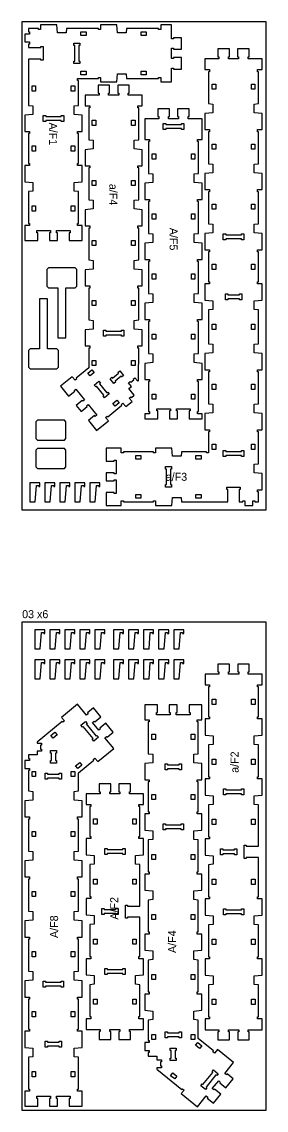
# Model space of a CAD drawing. Header units: inches. Extents: x -19170 to 42346, y 18707 to 54393.
# Drawn here: x 39126 to 40346, y 36707 to 42147 of the extents above; entities that cross this region are included whole.
import ezdxf

# ---------------------------------------------------------------- set-up
doc = ezdxf.new("R2010")
doc.units = ezdxf.units.IN
doc.header["$MEASUREMENT"] = 0
for name, color, linetype in [('0_SHEET_StructuralSheet 2440x1220x18', 1, 'CONTINUOUS'), ('1_3mmTOOL_2mmDEEP_CENTRE', 2, 'CONTINUOUS'), ('4_6mmTOOL_CUTTHROUGH_INSIDE', 4, 'CONTINUOUS'), ('5_6mmTOOL_CUTTHROUGH_OUTSIDE', 5, 'CONTINUOUS')]:
    doc.layers.add(name, color=color, linetype=linetype)

msp = doc.modelspace()

# ---------------------------------------------------------------- linework, layer by layer
at = {"layer": '0_SHEET_StructuralSheet 2440x1220x18'}
for points in [[(39126, 42146.6), (39126, 39706.6), (40346, 39706.6), (40346, 42146.6)], [(39126, 39146.6), (39126, 36706.6), (40346, 36706.6), (40346, 39146.6)]]:
    msp.add_lwpolyline(points, close=True, dxfattribs=at)
at = {"layer": '4_6mmTOOL_CUTTHROUGH_INSIDE'}
for points in [[(39421.2, 42077.6), (39421.2, 42095.6), (39447.2, 42095.6), (39447.2, 42077.6)], [(39721.2, 42077.6), (39721.2, 42095.6), (39747.2, 42095.6), (39747.2, 42077.6)], [(39385.2, 41937.6), (39385.2, 41949.6), (39390.2, 41949.6), (39390.2, 42027.6), (39385.2, 42027.6), (39385.2, 42039.6), (39415.2, 42039.6), (39415.2, 42027.6), (39410.2, 42027.6), (39410.2, 41949.6), (39415.2, 41949.6), (39415.2, 41937.6)], [(39421.2, 41881.6), (39421.2, 41899.6), (39447.2, 41899.6), (39447.2, 41881.6)], [(39721.2, 41881.6), (39721.2, 41899.6), (39747.2, 41899.6), (39747.2, 41881.6)], [(40094, 41809.3), (40076, 41809.3), (40076, 41835.3), (40094, 41835.3)], [(40272, 41809.3), (40272, 41835.3), (40290, 41835.3), (40290, 41809.3)], [(39195.2, 41800.6), (39177.2, 41800.6), (39177.2, 41826.6), (39195.2, 41826.6)], [(39373.2, 41800.6), (39373.2, 41826.6), (39391.2, 41826.6), (39391.2, 41800.6)], [(39335.2, 41648.6), (39323.2, 41648.6), (39323.2, 41653.6), (39245.2, 41653.6), (39245.2, 41648.6), (39233.2, 41648.6), (39233.2, 41678.6), (39245.2, 41678.6), (39245.2, 41673.6), (39323.2, 41673.6), (39323.2, 41678.6), (39335.2, 41678.6)], [(39495.6, 41628), (39477.6, 41628), (39477.6, 41654), (39495.6, 41654)], [(39673.6, 41628), (39673.6, 41654), (39691.6, 41654), (39691.6, 41628)], [(39844.4, 41608.1), (39832.4, 41608.1), (39832.4, 41638.1), (39844.4, 41638.1), (39844.4, 41633.1), (39922.4, 41633.1), (39922.4, 41638.1), (39934.4, 41638.1), (39934.4, 41608.1), (39922.4, 41608.1), (39922.4, 41613.1), (39844.4, 41613.1)], [(39195.2, 41500.6), (39177.2, 41500.6), (39177.2, 41526.6), (39195.2, 41526.6)], [(39373.2, 41500.6), (39373.2, 41526.6), (39391.2, 41526.6), (39391.2, 41500.6)], [(40094, 41509.3), (40076, 41509.3), (40076, 41535.3), (40094, 41535.3)], [(40272, 41509.3), (40272, 41535.3), (40290, 41535.3), (40290, 41509.3)], [(39794.4, 41460.1), (39776.4, 41460.1), (39776.4, 41486.1), (39794.4, 41486.1)], [(39972.4, 41460.1), (39972.4, 41486.1), (39990.4, 41486.1), (39990.4, 41460.1)], [(39495.6, 41328), (39477.6, 41328), (39477.6, 41354), (39495.6, 41354)], [(39673.6, 41328), (39673.6, 41354), (39691.6, 41354), (39691.6, 41328)], [(40094, 41209.3), (40076, 41209.3), (40076, 41235.3), (40094, 41235.3)], [(40272, 41209.3), (40272, 41235.3), (40290, 41235.3), (40290, 41209.3)], [(39195.2, 41226.6), (39195.2, 41200.6), (39177.2, 41200.6), (39177.2, 41226.6)], [(39373.2, 41226.6), (39391.2, 41226.6), (39391.2, 41200.6), (39373.2, 41200.6)], [(39794.4, 41160.1), (39776.4, 41160.1), (39776.4, 41186.1), (39794.4, 41186.1)], [(39972.4, 41186.1), (39990.4, 41186.1), (39990.4, 41160.1), (39972.4, 41160.1)], [(40144, 41087.3), (40144, 41082.3), (40222, 41082.3), (40222, 41087.3), (40234, 41087.3), (40234, 41057.3), (40222, 41057.3), (40222, 41062.3), (40144, 41062.3), (40144, 41057.3), (40132, 41057.3), (40132, 41087.3)], [(39495.6, 41054), (39495.6, 41028), (39477.6, 41028), (39477.6, 41054)], [(39673.6, 41054), (39691.6, 41054), (39691.6, 41028), (39673.6, 41028)], [(40094, 40935.3), (40094, 40909.3), (40076, 40909.3), (40076, 40935.3)], [(40272, 40935.3), (40290, 40935.3), (40290, 40909.3), (40272, 40909.3)], [(39794.4, 40886.1), (39794.4, 40860.1), (39776.4, 40860.1), (39776.4, 40886.1)], [(39972.4, 40886.1), (39990.4, 40886.1), (39990.4, 40860.1), (39972.4, 40860.1)], [(39495.6, 40754), (39495.6, 40728), (39477.6, 40728), (39477.6, 40754)], [(39673.6, 40754), (39691.6, 40754), (39691.6, 40728), (39673.6, 40728)], [(40154, 40787.3), (40154, 40782.3), (40212, 40782.3), (40212, 40787.3), (40224, 40787.3), (40224, 40757.3), (40212, 40757.3), (40212, 40762.3), (40154, 40762.3), (40154, 40757.3), (40142, 40757.3), (40142, 40787.3)], [(39623.6, 40606), (39635.6, 40606), (39635.6, 40576), (39623.6, 40576), (39623.6, 40581), (39545.6, 40581), (39545.6, 40576), (39533.6, 40576), (39533.6, 40606), (39545.6, 40606), (39545.6, 40601), (39623.6, 40601)], [(39794.4, 40586.1), (39794.4, 40560.1), (39776.4, 40560.1), (39776.4, 40586.1)], [(39972.4, 40586.1), (39990.4, 40586.1), (39990.4, 40560.1), (39972.4, 40560.1)], [(40094, 40635.3), (40094, 40609.3), (40076, 40609.3), (40076, 40635.3)], [(40272, 40635.3), (40290, 40635.3), (40290, 40609.3), (40272, 40609.3)], [(39495.6, 40454), (39495.6, 40428), (39477.6, 40428), (39477.6, 40454)], [(39673.6, 40454), (39691.6, 40454), (39691.6, 40428), (39673.6, 40428)], [(39476.1, 40407), (39487.5, 40393.1), (39467.3, 40376.6), (39455.9, 40390.6)], [(39614.8, 40401.6), (39633.8, 40378.4), (39624.5, 40370.8), (39621.3, 40374.7), (39591.9, 40350.6), (39595.1, 40346.7), (39585.8, 40339.1), (39566.8, 40362.3), (39576.1, 40369.9), (39579.2, 40366.1), (39608.6, 40390.1), (39605.5, 40394)], [(39510.8, 40350.2), (39518.4, 40340.9), (39514.6, 40337.7), (39551.3, 40292.8), (39555.2, 40296), (39562.8, 40286.7), (39539.5, 40267.7), (39531.9, 40277), (39535.8, 40280.2), (39499.1, 40325.1), (39495.2, 40321.9), (39487.6, 40331.2)], [(40094, 40335.3), (40094, 40309.3), (40076, 40309.3), (40076, 40335.3)], [(40272, 40335.3), (40290, 40335.3), (40290, 40309.3), (40272, 40309.3)], [(39794.4, 40286.1), (39794.4, 40260.1), (39776.4, 40260.1), (39776.4, 40286.1)], [(39972.4, 40286.1), (39990.4, 40286.1), (39990.4, 40260.1), (39972.4, 40260.1)], [(39600.2, 40255.3), (39611.6, 40241.4), (39591.4, 40224.9), (39580.1, 40238.9)], [(40094, 40035.3), (40094, 40009.3), (40076, 40009.3), (40076, 40035.3)], [(40144, 40003.3), (40144, 39998.3), (40222, 39998.3), (40222, 40003.3), (40234, 40003.3), (40234, 39973.3), (40222, 39973.3), (40222, 39978.3), (40144, 39978.3), (40144, 39973.3), (40132, 39973.3), (40132, 40003.3)], [(40272, 40035.3), (40290, 40035.3), (40290, 40009.3), (40272, 40009.3)], [(39721, 39979.3), (39721, 39961.3), (39695, 39961.3), (39695, 39979.3)], [(40021, 39979.3), (40021, 39961.3), (39995, 39961.3), (39995, 39979.3)], [(39873, 39923.3), (39873, 39911.3), (39868, 39911.3), (39868, 39833.3), (39873, 39833.3), (39873, 39821.3), (39843, 39821.3), (39843, 39833.3), (39848, 39833.3), (39848, 39911.3), (39843, 39911.3), (39843, 39923.3)], [(39721, 39783.3), (39721, 39765.3), (39695, 39765.3), (39695, 39783.3)], [(40021, 39783.3), (40021, 39765.3), (39995, 39765.3), (39995, 39783.3)], [(40094.3, 38734.9), (40076.3, 38734.9), (40076.3, 38760.9), (40094.3, 38760.9)], [(40272.3, 38734.9), (40272.3, 38760.9), (40290.3, 38760.9), (40290.3, 38734.9)], [(39485.4, 38551.5), (39477.8, 38560.8), (39481.6, 38564), (39432.2, 38624.4), (39428.4, 38621.2), (39420.8, 38630.5), (39444, 38649.5), (39451.6, 38640.2), (39447.7, 38637), (39497.1, 38576.7), (39501, 38579.8), (39508.6, 38570.5)], [(39282.2, 38566.2), (39270.8, 38580.1), (39290.9, 38596.6), (39302.3, 38582.6)], [(39793.2, 38559.4), (39775.2, 38559.4), (39775.2, 38585.4), (39793.2, 38585.4)], [(39971.2, 38559.4), (39971.2, 38585.4), (39989.2, 38585.4), (39989.2, 38559.4)], [(39269, 38442), (39269, 38454), (39274, 38454), (39274, 38492), (39269, 38492), (39269, 38504), (39299, 38504), (39299, 38492), (39294, 38492), (39294, 38454), (39299, 38454), (39299, 38442)], [(40094.3, 38434.9), (40076.3, 38434.9), (40076.3, 38460.9), (40094.3, 38460.9)], [(40272.3, 38434.9), (40272.3, 38460.9), (40290.3, 38460.9), (40290.3, 38434.9)], [(39406.3, 38414.5), (39394.9, 38428.4), (39415, 38444.9), (39426.4, 38430.9)], [(39853.2, 38407.4), (39841.2, 38407.4), (39841.2, 38437.4), (39853.2, 38437.4), (39853.2, 38432.4), (39911.2, 38432.4), (39911.2, 38437.4), (39923.2, 38437.4), (39923.2, 38407.4), (39911.2, 38407.4), (39911.2, 38412.4), (39853.2, 38412.4)], [(39195, 38374), (39177, 38374), (39177, 38400), (39195, 38400)], [(39313, 38360.9), (39313, 38365.9), (39255, 38365.9), (39255, 38360.9), (39243, 38360.9), (39243, 38387), (39243, 38390.9), (39255, 38390.9), (39255, 38385.9), (39313, 38385.9), (39313, 38390.9), (39325, 38390.9), (39325, 38387), (39325, 38360.9)], [(39373, 38374), (39373, 38400), (39391, 38400), (39391, 38374)], [(40222.3, 38282.9), (40222.3, 38287.9), (40144.3, 38287.9), (40144.3, 38282.9), (40132.3, 38282.9), (40132.3, 38312.9), (40144.3, 38312.9), (40144.3, 38307.9), (40222.3, 38307.9), (40222.3, 38312.9), (40234.3, 38312.9), (40234.3, 38282.9)], [(39793.2, 38259.4), (39775.2, 38259.4), (39775.2, 38285.4), (39793.2, 38285.4)], [(39971.2, 38259.4), (39971.2, 38285.4), (39989.2, 38285.4), (39989.2, 38259.4)], [(39501.7, 38136.2), (39483.7, 38136.2), (39483.7, 38162.2), (39501.7, 38162.2)], [(39843.2, 38107.4), (39831.2, 38107.4), (39831.2, 38137.4), (39843.2, 38137.4), (39843.2, 38132.4), (39921.2, 38132.4), (39921.2, 38137.4), (39933.2, 38137.4), (39933.2, 38107.4), (39921.2, 38107.4), (39921.2, 38112.4), (39843.2, 38112.4)], [(40094.3, 38134.9), (40076.3, 38134.9), (40076.3, 38160.9), (40094.3, 38160.9)], [(40272.3, 38134.9), (40272.3, 38160.9), (40290.3, 38160.9), (40290.3, 38134.9)], [(39195, 38074), (39177, 38074), (39177, 38100), (39195, 38100)], [(39373, 38074), (39373, 38100), (39391, 38100), (39391, 38074)], [(39551.7, 37984.2), (39539.7, 37984.2), (39539.7, 38014.2), (39551.7, 38014.2), (39551.7, 38009.2), (39629.7, 38009.2), (39629.7, 38014.2), (39641.7, 38014.2), (39641.7, 37984.2), (39629.7, 37984.2), (39629.7, 37989.2), (39551.7, 37989.2)], [(39793.2, 37959.4), (39775.2, 37959.4), (39775.2, 37985.4), (39793.2, 37985.4)], [(39971.2, 37959.4), (39971.2, 37985.4), (39989.2, 37985.4), (39989.2, 37959.4)], [(40199.3, 37982.9), (40187.3, 37982.9), (40187.3, 37987.9), (40129.3, 37987.9), (40129.3, 37982.9), (40117.3, 37982.9), (40117.3, 38012.9), (40129.3, 38012.9), (40129.3, 38007.9), (40187.3, 38007.9), (40187.3, 38012.9), (40199.3, 38012.9)], [(39501.7, 37836.2), (39483.7, 37836.2), (39483.7, 37862.2), (39501.7, 37862.2)], [(39679.7, 37836.2), (39679.7, 37862.2), (39697.7, 37862.2), (39697.7, 37836.2)], [(40094.3, 37834.9), (40076.3, 37834.9), (40076.3, 37860.9), (40094.3, 37860.9)], [(40272.3, 37834.9), (40272.3, 37860.9), (40290.3, 37860.9), (40290.3, 37834.9)], [(39195, 37774), (39177, 37774), (39177, 37800), (39195, 37800)], [(39373, 37774), (39373, 37800), (39391, 37800), (39391, 37774)], [(39594.7, 37684.2), (39594.7, 37689.2), (39536.7, 37689.2), (39536.7, 37684.2), (39524.7, 37684.2), (39524.7, 37714.2), (39536.7, 37714.2), (39536.7, 37709.2), (39594.7, 37709.2), (39594.7, 37714.2), (39606.7, 37714.2), (39606.7, 37684.2)], [(40222.3, 37712.9), (40234.3, 37712.9), (40234.3, 37682.9), (40222.3, 37682.9), (40222.3, 37687.9), (40144.3, 37687.9), (40144.3, 37682.9), (40132.3, 37682.9), (40132.3, 37712.9), (40144.3, 37712.9), (40144.3, 37707.9), (40222.3, 37707.9)], [(39793.2, 37659.4), (39775.2, 37659.4), (39775.2, 37685.4), (39793.2, 37685.4)], [(39971.2, 37659.4), (39971.2, 37685.4), (39989.2, 37685.4), (39989.2, 37659.4)], [(39501.7, 37536.2), (39483.7, 37536.2), (39483.7, 37562.2), (39501.7, 37562.2)], [(39679.7, 37562.2), (39697.7, 37562.2), (39697.7, 37536.2), (39679.7, 37536.2)], [(40094.3, 37560.9), (40094.3, 37534.9), (40076.3, 37534.9), (40076.3, 37560.9)], [(40272.3, 37560.9), (40290.3, 37560.9), (40290.3, 37534.9), (40272.3, 37534.9)], [(39195, 37500), (39195, 37474), (39177, 37474), (39177, 37500)], [(39373, 37500), (39391, 37500), (39391, 37474), (39373, 37474)], [(39551.7, 37414.2), (39551.7, 37409.2), (39629.7, 37409.2), (39629.7, 37414.2), (39641.7, 37414.2), (39641.7, 37384.2), (39629.7, 37384.2), (39629.7, 37389.2), (39551.7, 37389.2), (39551.7, 37384.2), (39539.7, 37384.2), (39539.7, 37414.2)], [(39793.2, 37385.4), (39793.2, 37359.4), (39775.2, 37359.4), (39775.2, 37385.4)], [(39971.2, 37385.4), (39989.2, 37385.4), (39989.2, 37359.4), (39971.2, 37359.4)], [(39323, 37352), (39335, 37352), (39335, 37322), (39323, 37322), (39323, 37327), (39245, 37327), (39245, 37322), (39233, 37322), (39233, 37352), (39245, 37352), (39245, 37347), (39323, 37347)], [(39501.7, 37262.2), (39501.7, 37236.2), (39483.7, 37236.2), (39483.7, 37262.2)], [(39679.7, 37262.2), (39697.7, 37262.2), (39697.7, 37236.2), (39679.7, 37236.2)], [(40094.3, 37260.9), (40094.3, 37234.9), (40076.3, 37234.9), (40076.3, 37260.9)], [(40272.3, 37260.9), (40290.3, 37260.9), (40290.3, 37234.9), (40272.3, 37234.9)], [(39195, 37200), (39195, 37174), (39177, 37174), (39177, 37200)], [(39373, 37200), (39391, 37200), (39391, 37174), (39373, 37174)], [(39313, 37052), (39325, 37052), (39325, 37022), (39313, 37022), (39313, 37027), (39255, 37027), (39255, 37022), (39243, 37022), (39243, 37052), (39255, 37052), (39255, 37047), (39313, 37047)], [(39793.2, 37085.4), (39793.2, 37059.4), (39775.2, 37059.4), (39775.2, 37085.4)], [(39853.2, 37098.5), (39853.2, 37093.5), (39911.2, 37093.5), (39911.2, 37098.5), (39923.2, 37098.5), (39923.2, 37072.4), (39923.2, 37068.5), (39911.2, 37068.5), (39911.2, 37073.5), (39853.2, 37073.5), (39853.2, 37068.5), (39841.2, 37068.5), (39841.2, 37072.4), (39841.2, 37098.5)], [(39971.2, 37085.4), (39989.2, 37085.4), (39989.2, 37059.4), (39971.2, 37059.4)], [(39867.2, 37017.5), (39897.2, 37017.5), (39897.2, 37005.5), (39892.2, 37005.5), (39892.2, 36967.5), (39897.2, 36967.5), (39897.2, 36955.5), (39867.2, 36955.5), (39867.2, 36967.5), (39872.2, 36967.5), (39872.2, 37005.5), (39867.2, 37005.5)], [(40004.4, 37045), (40024.6, 37028.5), (40013.2, 37014.6), (39993, 37031)], [(39195, 36900), (39195, 36874), (39177, 36874), (39177, 36900)], [(39373, 36900), (39391, 36900), (39391, 36874), (39373, 36874)], [(39880.3, 36893.3), (39900.5, 36876.8), (39889.1, 36862.9), (39868.9, 36879.3)], [(40083.5, 36907.9), (40106.7, 36888.9), (40099.1, 36879.6), (40095.3, 36882.8), (40045.9, 36822.4), (40049.8, 36819.2), (40042.2, 36810), (40018.9, 36828.9), (40026.5, 36838.2), (40030.4, 36835.1), (40079.8, 36895.4), (40075.9, 36898.6)]]:
    msp.add_lwpolyline(points, close=True, dxfattribs=at)
at = {"layer": '5_6mmTOOL_CUTTHROUGH_OUTSIDE'}
for points in [[(39427, 41347.3), (39427, 41428.4), (39404, 41428.4), (39404, 41438.9), (39409, 41438.9), (39409, 41588.4), (39404, 41588.4), (39404, 41598.9), (39427, 41598.9), (39427, 41679.9), (39387, 41683.5), (39387, 41726.8), (39409, 41728.7), (39409, 41853.4), (39404, 41853.4), (39404, 41863.9), (39509, 41863.9), (39509, 41868.9), (39519.5, 41868.9), (39519.5, 41845.9), (39600.5, 41845.9), (39604.1, 41885.8), (39647.4, 41885.8), (39649.3, 41863.9), (39809, 41863.9), (39809, 41868.9), (39819.5, 41868.9), (39819.5, 41845.9), (39873, 41845.9), (39873, 41915.5), (39883.5, 41915.5), (39883.5, 41910.5), (39923, 41910.5), (39923, 41968.4), (39883.5, 41968.4), (39883.5, 41963.4), (39873, 41963.4), (39873, 42013.9), (39883.5, 42013.9), (39883.5, 42008.9), (39923, 42008.9), (39923, 42066.7), (39883.5, 42066.7), (39883.5, 42061.7), (39873, 42061.7), (39873, 42131.4), (39819.5, 42131.4), (39819.5, 42108.4), (39809, 42108.4), (39809, 42113.4), (39649.3, 42113.4), (39647.4, 42091.4), (39604.1, 42091.4), (39600.5, 42131.4), (39519.5, 42131.4), (39519.5, 42108.4), (39509, 42108.4), (39509, 42113.4), (39349.3, 42113.4), (39347.4, 42091.4), (39304.1, 42091.4), (39300.5, 42131.4), (39219.5, 42131.4), (39219.5, 42108.4), (39209, 42108.4), (39209, 42113.4), (39159.3, 42113.4), (39159.3, 42095.6), (39164.3, 42095.6), (39164.3, 42085.1), (39141.3, 42085.1), (39141.3, 42045.6), (39164.3, 42045.6), (39164.3, 42035.1), (39159.3, 42035.1), (39159.4, 42017.4), (39221.6, 42017.4), (39221.6, 42022.4), (39232.1, 42022.4), (39231.9, 41954.9), (39221.4, 41954.9), (39221.4, 41959.9), (39159.5, 41959.9), (39159.5, 41728.7), (39181.5, 41726.8), (39181.5, 41683.5), (39141.5, 41679.9), (39141.5, 41598.9), (39164.5, 41598.9), (39164.5, 41588.4), (39159.5, 41588.4), (39159.5, 41438.9), (39164.5, 41438.9), (39164.5, 41428.4), (39141.5, 41428.4), (39141.5, 41347.3), (39181.5, 41343.7), (39181.5, 41300.5), (39159.5, 41298.5), (39159.5, 41138.9), (39164.5, 41138.9), (39164.5, 41128.4), (39141.5, 41128.4), (39141.5, 41052.8), (39205.7, 41052.8), (39205.7, 41092.3), (39200.7, 41092.3), (39200.7, 41102.8), (39269.5, 41102.8), (39269.5, 41092.3), (39264.5, 41092.3), (39264.5, 41052.8), (39304, 41052.8), (39304, 41092.3), (39299, 41092.3), (39299, 41102.8), (39367.8, 41102.8), (39367.8, 41092.3), (39362.8, 41092.3), (39362.8, 41052.8), (39427, 41052.8), (39427, 41128.4), (39404, 41128.4), (39404, 41138.9), (39409, 41138.9), (39409, 41298.5), (39387, 41300.5), (39387, 41343.7)], [(40307.8, 41297), (40302.8, 41297), (40302.8, 41307.5), (40325.8, 41307.5), (40325.8, 41388.6), (40285.8, 41392.2), (40285.8, 41435.4), (40307.8, 41437.4), (40307.8, 41597), (40302.8, 41597), (40302.8, 41607.5), (40325.8, 41607.5), (40325.8, 41688.6), (40285.8, 41692.2), (40285.8, 41735.4), (40307.8, 41737.4), (40307.8, 41897), (40302.8, 41897), (40302.8, 41907.5), (40325.8, 41907.5), (40325.8, 41961), (40256.1, 41961), (40256.1, 41971.5), (40261.1, 41971.5), (40261.1, 42011), (40203.3, 42011), (40203.3, 41971.5), (40208.3, 41971.5), (40208.3, 41961), (40157.8, 41961), (40157.8, 41971.5), (40162.8, 41971.5), (40162.8, 42011), (40104.9, 42011), (40104.9, 41971.5), (40109.9, 41971.5), (40109.9, 41961), (40040.3, 41961), (40040.3, 41907.5), (40063.3, 41907.5), (40063.3, 41897), (40058.3, 41897), (40058.3, 41737.4), (40080.2, 41735.4), (40080.2, 41692.2), (40040.3, 41688.6), (40040.3, 41607.5), (40063.3, 41607.5), (40063.3, 41597), (40058.3, 41597), (40058.3, 41437.4), (40080.2, 41435.4), (40080.2, 41392.2), (40040.3, 41388.6), (40040.3, 41307.5), (40063.3, 41307.5), (40063.3, 41297), (40058.3, 41297), (40058.3, 41137.4), (40080.2, 41135.4), (40080.2, 41092.2), (40040.3, 41088.6), (40040.3, 41007.5), (40063.3, 41007.5), (40063.3, 40997), (40058.3, 40997), (40058.3, 40847.5), (40063.3, 40847.5), (40063.3, 40837), (40040.3, 40837), (40040.3, 40756), (40080.2, 40752.4), (40080.2, 40709.2), (40058.3, 40707.2), (40058.3, 40537.4), (40080.2, 40535.4), (40080.2, 40492.2), (40040.3, 40488.6), (40040.3, 40407.5), (40063.3, 40407.5), (40063.3, 40397), (40058.3, 40397), (40058.3, 40237.4), (40080.2, 40235.4), (40080.2, 40192.2), (40040.3, 40188.6), (40040.3, 40107.5), (40063.3, 40107.5), (40063.3, 40097), (40058.3, 40097), (40058.3, 39992), (40047.8, 39992), (40047.8, 39997), (39923.1, 39997), (39921.1, 39975.1), (39877.9, 39975.1), (39874.3, 40015), (39793.3, 40015), (39793.3, 39992), (39782.8, 39992), (39782.8, 39997), (39633.3, 39997), (39633.3, 39992), (39622.8, 39992), (39622.8, 40015), (39547.2, 40015), (39547.2, 39950.9), (39586.7, 39950.9), (39586.7, 39955.9), (39597.2, 39955.9), (39597.2, 39887), (39586.7, 39887), (39586.7, 39892), (39547.2, 39892), (39547.2, 39852.5), (39586.7, 39852.5), (39586.7, 39857.5), (39597.2, 39857.5), (39597.2, 39788.7), (39586.7, 39788.7), (39586.7, 39793.7), (39547.2, 39793.7), (39547.2, 39729.5), (39622.8, 39729.5), (39622.8, 39752.5), (39633.3, 39752.5), (39633.3, 39747.5), (39782.8, 39747.5), (39782.8, 39752.5), (39793.3, 39752.5), (39793.3, 39729.5), (39874.3, 39729.5), (39877.9, 39769.5), (39921.1, 39769.5), (39923.1, 39747.5), (40154.3, 39747.5), (40154.3, 39809.5), (40149.3, 39809.5), (40149.3, 39820), (40216.8, 39820.1), (40216.8, 39809.6), (40211.8, 39809.6), (40211.8, 39747.5), (40229.5, 39747.3), (40229.5, 39752.3), (40240, 39752.3), (40240, 39729.3), (40279.5, 39729.3), (40279.5, 39752.3), (40290, 39752.3), (40290, 39747.3), (40307.8, 39747.3), (40307.8, 39797), (40302.8, 39797), (40302.8, 39807.5), (40325.8, 39807.5), (40325.8, 39888.6), (40285.8, 39892.2), (40285.8, 39935.4), (40307.8, 39937.4), (40307.8, 40097), (40302.8, 40097), (40302.8, 40107.5), (40325.8, 40107.5), (40325.8, 40188.6), (40285.8, 40192.2), (40285.8, 40235.4), (40307.8, 40237.4), (40307.8, 40397), (40302.8, 40397), (40302.8, 40407.5), (40325.8, 40407.5), (40325.8, 40488.6), (40285.8, 40492.2), (40285.8, 40535.4), (40307.8, 40537.4), (40307.8, 40707.2), (40285.8, 40709.2), (40285.8, 40752.4), (40325.8, 40756), (40325.8, 40837), (40302.8, 40837), (40302.8, 40847.5), (40307.8, 40847.5), (40307.8, 40997), (40302.8, 40997), (40302.8, 41007.5), (40325.8, 41007.5), (40325.8, 41088.6), (40285.8, 41092.2), (40285.8, 41135.4), (40307.8, 41137.4)], [(39687.4, 41210.9), (39687.4, 41254.2), (39709.4, 41256.1), (39709.4, 41415.8), (39704.4, 41415.8), (39704.4, 41426.3), (39727.4, 41426.3), (39727.4, 41507.3), (39687.4, 41510.9), (39687.4, 41554.2), (39709.4, 41556.1), (39709.4, 41715.8), (39704.4, 41715.8), (39704.4, 41726.3), (39727.4, 41726.3), (39727.4, 41779.8), (39657.7, 41779.8), (39657.7, 41790.3), (39662.7, 41790.3), (39662.7, 41829.8), (39604.9, 41829.8), (39604.9, 41790.3), (39609.9, 41790.3), (39609.9, 41779.8), (39559.4, 41779.8), (39559.4, 41790.3), (39564.4, 41790.3), (39564.4, 41829.8), (39506.5, 41829.8), (39506.5, 41790.3), (39511.5, 41790.3), (39511.5, 41779.8), (39441.9, 41779.8), (39441.9, 41726.3), (39464.9, 41726.3), (39464.9, 41715.8), (39459.9, 41715.8), (39459.9, 41556.1), (39481.8, 41554.2), (39481.8, 41510.9), (39441.9, 41507.3), (39441.9, 41426.3), (39464.9, 41426.3), (39464.9, 41415.8), (39459.9, 41415.8), (39459.9, 41256.1), (39481.8, 41254.2), (39481.8, 41210.9), (39441.9, 41207.3), (39441.9, 41126.3), (39464.9, 41126.3), (39464.9, 41115.8), (39459.9, 41115.8), (39459.9, 40956.1), (39481.8, 40954.2), (39481.8, 40910.9), (39441.9, 40907.3), (39441.9, 40826.3), (39464.9, 40826.3), (39464.9, 40815.8), (39459.9, 40815.8), (39459.9, 40656.1), (39481.8, 40654.2), (39481.8, 40610.9), (39441.9, 40607.3), (39441.9, 40526.3), (39464.9, 40526.3), (39464.9, 40515.8), (39459.9, 40515.8), (39459.9, 40416.7), (39396.9, 40365.2), (39400.1, 40361.3), (39391.9, 40354.7), (39377.4, 40372.5), (39318.9, 40324.6), (39359.5, 40274.9), (39390.1, 40300), (39386.9, 40303.8), (39395.1, 40310.5), (39438.6, 40257.2), (39430.5, 40250.6), (39427.3, 40254.4), (39396.8, 40229.4), (39421.8, 40198.8), (39452.4, 40223.9), (39449.2, 40227.7), (39457.3, 40234.4), (39500.9, 40181.1), (39492.8, 40174.5), (39489.6, 40178.3), (39459, 40153.3), (39499.7, 40103.6), (39558.2, 40151.5), (39543.6, 40169.3), (39551.7, 40176), (39554.9, 40172.1), (39626.1, 40230.4), (39623, 40234.2), (39631.1, 40240.9), (39645.7, 40223.1), (39676.2, 40248.1), (39661.7, 40265.9), (39669.8, 40272.6), (39673, 40268.7), (39686.6, 40279.9), (39659.6, 40313), (39673.5, 40324.4), (39658.9, 40342.2), (39667.1, 40348.8), (39670.2, 40344.9), (39685.3, 40357.3), (39682.2, 40361.2), (39690.3, 40367.8), (39704.9, 40350), (39709.3, 40353.7), (39709.4, 40515.8), (39704.4, 40515.8), (39704.4, 40526.3), (39727.4, 40526.3), (39727.4, 40607.3), (39687.4, 40610.9), (39687.4, 40654.2), (39709.4, 40656.1), (39709.4, 40815.8), (39704.4, 40815.8), (39704.4, 40826.3), (39727.4, 40826.3), (39727.4, 40907.3), (39687.4, 40910.9), (39687.4, 40954.2), (39709.4, 40956.1), (39709.4, 41115.8), (39704.4, 41115.8), (39704.4, 41126.3), (39727.4, 41126.3), (39727.4, 41207.3)], [(40008.2, 41247.9), (40003.2, 41247.9), (40003.2, 41258.4), (40026.2, 41258.4), (40026.2, 41339.4), (39986.2, 41343), (39986.2, 41386.3), (40008.2, 41388.2), (40008.2, 41547.9), (40003.2, 41547.9), (40003.2, 41558.4), (40026.2, 41558.4), (40026.2, 41661.9), (39956.5, 41661.9), (39956.5, 41672.4), (39961.5, 41672.4), (39961.5, 41711.9), (39903.7, 41711.9), (39903.7, 41672.4), (39908.7, 41672.4), (39908.7, 41661.9), (39858.2, 41661.9), (39858.2, 41672.4), (39863.2, 41672.4), (39863.2, 41711.9), (39805.4, 41711.9), (39805.4, 41672.4), (39810.4, 41672.4), (39810.4, 41661.9), (39740.7, 41661.9), (39740.7, 41558.4), (39763.7, 41558.4), (39763.7, 41547.9), (39758.7, 41547.9), (39758.7, 41388.2), (39780.7, 41386.3), (39780.7, 41343), (39740.7, 41339.4), (39740.7, 41258.4), (39763.7, 41258.4), (39763.7, 41247.9), (39758.7, 41247.9), (39758.7, 41088.2), (39780.7, 41086.3), (39780.7, 41043), (39740.7, 41039.4), (39740.7, 40958.4), (39763.7, 40958.4), (39763.7, 40947.9), (39758.7, 40947.9), (39758.7, 40788.2), (39780.7, 40786.3), (39780.7, 40743), (39740.7, 40739.4), (39740.7, 40658.4), (39763.7, 40658.4), (39763.7, 40647.9), (39758.7, 40647.9), (39758.7, 40488.2), (39780.7, 40486.3), (39780.7, 40443), (39740.7, 40439.4), (39740.7, 40358.4), (39763.7, 40358.4), (39763.7, 40347.9), (39758.7, 40347.9), (39758.7, 40198.4), (39763.7, 40198.4), (39763.7, 40187.9), (39740.7, 40187.9), (39740.7, 40162.3), (39804.9, 40162.3), (39804.9, 40201.8), (39799.9, 40201.8), (39799.9, 40212.3), (39868.7, 40212.3), (39868.7, 40201.8), (39863.7, 40201.8), (39863.7, 40162.3), (39903.2, 40162.3), (39903.2, 40201.8), (39898.2, 40201.8), (39898.2, 40212.3), (39967, 40212.3), (39967, 40201.8), (39962, 40201.8), (39962, 40162.3), (40026.2, 40162.3), (40026.2, 40187.9), (40003.2, 40187.9), (40003.2, 40198.4), (40008.2, 40198.4), (40008.2, 40347.9), (40003.2, 40347.9), (40003.2, 40358.4), (40026.2, 40358.4), (40026.2, 40439.4), (39986.2, 40443), (39986.2, 40486.3), (40008.2, 40488.2), (40008.2, 40647.9), (40003.2, 40647.9), (40003.2, 40658.4), (40026.2, 40658.4), (40026.2, 40739.4), (39986.2, 40743), (39986.2, 40786.3), (40008.2, 40788.2), (40008.2, 40947.9), (40003.2, 40947.9), (40003.2, 40958.4), (40026.2, 40958.4), (40026.2, 41039.4), (39986.2, 41043), (39986.2, 41086.3), (40008.2, 41088.2)], [(39401, 40908), (39392.8, 40916.2), (39259.3, 40916.2), (39251, 40908), (39251, 40824.4), (39259.3, 40816.2), (39306, 40816.2), (39306, 40566.2), (39346, 40566.2), (39346, 40816.2), (39392.8, 40816.2), (39401, 40824.4)], [(39309.9, 40504.4), (39301.6, 40512.6), (39254.9, 40512.6), (39254.9, 40762.6), (39214.9, 40762.6), (39214.9, 40512.6), (39168.1, 40512.6), (39159.9, 40504.4), (39159.9, 40420.8), (39168.1, 40412.6), (39301.6, 40412.6), (39309.9, 40420.8)], [(39346.6, 40147), (39338.4, 40155.2), (39204.8, 40155.2), (39196.6, 40147), (39196.6, 40063.4), (39204.8, 40055.2), (39338.4, 40055.2), (39346.6, 40063.4)], [(39346.6, 40005), (39338.4, 40013.2), (39204.8, 40013.2), (39196.6, 40005), (39196.6, 39921.4), (39204.8, 39913.2), (39338.4, 39913.2), (39346.6, 39921.4)], [(39199.4, 39828.5), (39210.6, 39828.5), (39210.6, 39823.5), (39215.9, 39823.5), (39215.9, 39841.5), (39165.9, 39841.5), (39165.9, 39747.5), (39192.7, 39747.5)], [(39274.4, 39828.5), (39285.6, 39828.5), (39285.6, 39823.5), (39290.9, 39823.5), (39290.9, 39841.5), (39240.9, 39841.5), (39240.9, 39747.5), (39267.7, 39747.5)], [(39349.4, 39828.5), (39360.6, 39828.5), (39360.6, 39823.5), (39365.9, 39823.5), (39365.9, 39841.5), (39315.9, 39841.5), (39315.9, 39747.5), (39342.7, 39747.5)], [(39424.4, 39828.5), (39435.6, 39828.5), (39435.6, 39823.5), (39440.9, 39823.5), (39440.9, 39841.5), (39390.9, 39841.5), (39390.9, 39747.5), (39417.7, 39747.5)], [(39499.4, 39828.5), (39510.6, 39828.5), (39510.6, 39823.5), (39515.9, 39823.5), (39515.9, 39841.5), (39465.9, 39841.5), (39465.9, 39747.5), (39492.7, 39747.5)], [(39224, 39094), (39235.3, 39094), (39235.3, 39089), (39240.6, 39089), (39240.6, 39107), (39190.6, 39107), (39190.6, 39013), (39217.4, 39013)], [(39299, 39094), (39310.3, 39094), (39310.3, 39089), (39315.6, 39089), (39315.6, 39107), (39265.6, 39107), (39265.6, 39013), (39292.4, 39013)], [(39374, 39094), (39385.3, 39094), (39385.3, 39089), (39390.6, 39089), (39390.6, 39107), (39340.6, 39107), (39340.6, 39013), (39367.4, 39013)], [(39449, 39094), (39460.3, 39094), (39460.3, 39089), (39465.6, 39089), (39465.6, 39107), (39415.6, 39107), (39415.6, 39013), (39442.4, 39013)], [(39524, 39094), (39535.3, 39094), (39535.3, 39089), (39540.6, 39089), (39540.6, 39107), (39490.6, 39107), (39490.6, 39013), (39517.4, 39013)], [(39617.6, 39094), (39628.9, 39094), (39628.9, 39089), (39634.2, 39089), (39634.2, 39107), (39584.2, 39107), (39584.2, 39013), (39611, 39013)], [(39692.6, 39094), (39703.9, 39094), (39703.9, 39089), (39709.2, 39089), (39709.2, 39107), (39659.2, 39107), (39659.2, 39013), (39686, 39013)], [(39767.6, 39094), (39778.9, 39094), (39778.9, 39089), (39784.2, 39089), (39784.2, 39107), (39734.2, 39107), (39734.2, 39013), (39761, 39013)], [(39842.6, 39094), (39853.9, 39094), (39853.9, 39089), (39859.2, 39089), (39859.2, 39107), (39809.2, 39107), (39809.2, 39013), (39836, 39013)], [(39917.6, 39094), (39928.9, 39094), (39928.9, 39089), (39934.2, 39089), (39934.2, 39107), (39884.2, 39107), (39884.2, 39013), (39911, 39013)], [(39224, 38944), (39235.3, 38944), (39235.3, 38939), (39240.6, 38939), (39240.6, 38957), (39190.6, 38957), (39190.6, 38863), (39217.4, 38863)], [(39299, 38944), (39310.3, 38944), (39310.3, 38939), (39315.6, 38939), (39315.6, 38957), (39265.6, 38957), (39265.6, 38863), (39292.4, 38863)], [(39374, 38944), (39385.3, 38944), (39385.3, 38939), (39390.6, 38939), (39390.6, 38957), (39340.6, 38957), (39340.6, 38863), (39367.4, 38863)], [(39449, 38944), (39460.3, 38944), (39460.3, 38939), (39465.6, 38939), (39465.6, 38957), (39415.6, 38957), (39415.6, 38863), (39442.4, 38863)], [(39524, 38944), (39535.3, 38944), (39535.3, 38939), (39540.6, 38939), (39540.6, 38957), (39490.6, 38957), (39490.6, 38863), (39517.4, 38863)], [(39617.6, 38944), (39628.9, 38944), (39628.9, 38939), (39634.2, 38939), (39634.2, 38957), (39584.2, 38957), (39584.2, 38863), (39611, 38863)], [(39692.6, 38944), (39703.9, 38944), (39703.9, 38939), (39709.2, 38939), (39709.2, 38957), (39659.2, 38957), (39659.2, 38863), (39686, 38863)], [(39767.6, 38944), (39778.9, 38944), (39778.9, 38939), (39784.2, 38939), (39784.2, 38957), (39734.2, 38957), (39734.2, 38863), (39761, 38863)], [(39842.6, 38944), (39853.9, 38944), (39853.9, 38939), (39859.2, 38939), (39859.2, 38957), (39809.2, 38957), (39809.2, 38863), (39836, 38863)], [(39917.6, 38944), (39928.9, 38944), (39928.9, 38939), (39934.2, 38939), (39934.2, 38957), (39884.2, 38957), (39884.2, 38863), (39911, 38863)], [(40308.1, 37970.1), (40246.1, 37970.1), (40246.1, 37965.1), (40235.6, 37965.1), (40235.6, 38030.6), (40246.1, 38030.6), (40246.1, 38025.6), (40308.1, 38025.6), (40308.1, 38232.8), (40286.1, 38234.7), (40286.1, 38278), (40326.1, 38281.6), (40326.1, 38362.6), (40303.1, 38362.6), (40303.1, 38373.1), (40308.1, 38373.1), (40308.1, 38532.8), (40286.1, 38534.7), (40286.1, 38578), (40326.1, 38581.6), (40326.1, 38662.6), (40303.1, 38662.6), (40303.1, 38673.1), (40308.1, 38673.1), (40308.1, 38822.6), (40303.1, 38822.6), (40303.1, 38833.1), (40326.1, 38833.1), (40326.1, 38886.6), (40256.4, 38886.6), (40256.4, 38897.1), (40261.4, 38897.1), (40261.4, 38936.6), (40203.6, 38936.6), (40203.6, 38897.1), (40208.6, 38897.1), (40208.6, 38886.6), (40158.1, 38886.6), (40158.1, 38897.1), (40163.1, 38897.1), (40163.1, 38936.6), (40105.2, 38936.6), (40105.2, 38897.1), (40110.2, 38897.1), (40110.2, 38886.6), (40040.6, 38886.6), (40040.6, 38833.1), (40063.6, 38833.1), (40063.6, 38822.6), (40058.6, 38822.6), (40058.6, 38673.1), (40063.6, 38673.1), (40063.6, 38662.6), (40040.6, 38662.6), (40040.6, 38581.6), (40080.5, 38578), (40080.5, 38534.7), (40058.6, 38532.8), (40058.6, 38373.1), (40063.6, 38373.1), (40063.6, 38362.6), (40040.6, 38362.6), (40040.6, 38281.6), (40080.5, 38278), (40080.5, 38234.7), (40058.6, 38232.8), (40058.6, 38073.1), (40063.6, 38073.1), (40063.6, 38062.6), (40040.6, 38062.6), (40040.6, 37981.6), (40080.5, 37978), (40080.5, 37935.7), (40058.6, 37933.8), (40058.6, 37773.1), (40063.6, 37773.1), (40063.6, 37762.6), (40040.6, 37762.6), (40040.6, 37681.6), (40080.5, 37678), (40080.5, 37634.7), (40058.6, 37632.8), (40058.6, 37473.2), (40063.6, 37473.2), (40063.6, 37462.7), (40040.6, 37462.7), (40040.6, 37381.6), (40080.5, 37378), (40080.5, 37334.8), (40058.6, 37332.8), (40058.6, 37173.2), (40063.6, 37173.2), (40063.6, 37162.7), (40040.6, 37162.7), (40040.6, 37109.2), (40110.2, 37109.2), (40110.2, 37098.7), (40105.2, 37098.7), (40105.2, 37059.2), (40163.1, 37059.2), (40163.1, 37098.7), (40158.1, 37098.7), (40158.1, 37109.2), (40208.6, 37109.2), (40208.6, 37098.7), (40203.6, 37098.7), (40203.6, 37059.2), (40261.4, 37059.2), (40261.4, 37098.7), (40256.4, 37098.7), (40256.4, 37109.2), (40326.1, 37109.2), (40326.1, 37162.7), (40303.1, 37162.7), (40303.1, 37173.2), (40308.1, 37173.2), (40308.1, 37332.8), (40286.1, 37334.8), (40286.1, 37378), (40326.1, 37381.6), (40326.1, 37462.7), (40303.1, 37462.7), (40303.1, 37473.2), (40308.1, 37473.2), (40308.1, 37632.8), (40286.1, 37634.7), (40286.1, 37678), (40326.1, 37681.6), (40326.1, 37762.6), (40303.1, 37762.6), (40303.1, 37773.1), (40308.1, 37773.1)], [(39403.8, 37572.3), (39426.8, 37572.3), (39426.8, 37653.3), (39386.8, 37656.9), (39386.8, 37700.1), (39408.8, 37702.1), (39408.8, 37861.8), (39403.8, 37861.8), (39403.8, 37872.3), (39426.8, 37872.3), (39426.8, 37953.3), (39386.8, 37956.9), (39386.8, 38000.1), (39408.8, 38002.1), (39408.8, 38161.8), (39403.8, 38161.8), (39403.8, 38172.3), (39426.8, 38172.3), (39426.8, 38253.3), (39386.8, 38256.9), (39386.8, 38300.1), (39408.8, 38302.1), (39408.8, 38393.6), (39485.4, 38456.3), (39482.3, 38460.2), (39490.4, 38466.8), (39505, 38449), (39585.1, 38514.6), (39540.9, 38568.5), (39549.1, 38575.1), (39552.2, 38571.3), (39582.8, 38596.3), (39546.2, 38641), (39515.6, 38616), (39518.8, 38612.2), (39510.7, 38605.5), (39478.7, 38644.6), (39486.8, 38651.2), (39490, 38647.4), (39520.5, 38672.4), (39483.9, 38717.1), (39453.3, 38692.1), (39456.5, 38688.3), (39448.4, 38681.6), (39404.3, 38735.5), (39324.2, 38670), (39338.7, 38652.2), (39330.6, 38645.5), (39327.4, 38649.4), (39202, 38546.8), (39202, 38541), (39225, 38541), (39225, 38530.5), (39220, 38530.5), (39220, 38511), (39225, 38511), (39225, 38500.5), (39202, 38500.5), (39202, 38482.5), (39159.3, 38482.5), (39159.3, 38464.8), (39164.3, 38464.8), (39164.3, 38454.3), (39141.3, 38454.3), (39141.3, 38414.8), (39164.3, 38414.8), (39164.3, 38404.3), (39159.3, 38404.3), (39159.3, 38302.1), (39181.2, 38300.1), (39181.2, 38256.9), (39141.3, 38253.3), (39141.3, 38172.3), (39164.3, 38172.3), (39164.3, 38161.8), (39159.3, 38161.8), (39159.3, 38002.1), (39181.2, 38000.1), (39181.2, 37956.9), (39141.3, 37953.3), (39141.3, 37872.3), (39164.3, 37872.3), (39164.3, 37861.8), (39159.3, 37861.8), (39159.3, 37702.1), (39181.2, 37700.1), (39181.2, 37656.9), (39141.3, 37653.3), (39141.3, 37572.3), (39164.3, 37572.3), (39164.3, 37561.8), (39159.3, 37561.8), (39159.3, 37402.1), (39181.2, 37400.1), (39181.2, 37356.9), (39141.3, 37353.3), (39141.3, 37272.3), (39164.3, 37272.3), (39164.3, 37261.8), (39159.3, 37261.8), (39159.3, 37112.3), (39164.3, 37112.3), (39164.3, 37101.8), (39141.3, 37101.8), (39141.3, 37020.7), (39181.2, 37017.1), (39181.2, 36973.9), (39159.3, 36971.9), (39159.3, 36812.3), (39164.3, 36812.3), (39164.3, 36801.8), (39141.3, 36801.8), (39141.3, 36726.2), (39205.4, 36726.2), (39205.4, 36765.7), (39200.4, 36765.7), (39200.4, 36776.2), (39269.3, 36776.2), (39269.3, 36765.7), (39264.3, 36765.7), (39264.3, 36726.2), (39303.8, 36726.2), (39303.8, 36765.7), (39298.8, 36765.7), (39298.8, 36776.2), (39367.6, 36776.2), (39367.6, 36765.7), (39362.6, 36765.7), (39362.6, 36726.2), (39426.8, 36726.2), (39426.8, 36801.8), (39403.8, 36801.8), (39403.8, 36812.3), (39408.8, 36812.3), (39408.8, 36971.9), (39386.8, 36973.9), (39386.8, 37017.1), (39426.8, 37020.7), (39426.8, 37101.8), (39403.8, 37101.8), (39403.8, 37112.3), (39408.8, 37112.3), (39408.8, 37261.8), (39403.8, 37261.8), (39403.8, 37272.3), (39426.8, 37272.3), (39426.8, 37353.3), (39386.8, 37356.9), (39386.8, 37400.1), (39408.8, 37402.1), (39408.8, 37561.8), (39403.8, 37561.8)], [(40006.9, 37757.3), (39984.9, 37759.3), (39984.9, 37802.5), (40024.9, 37806.1), (40024.9, 37887.2), (40001.9, 37887.2), (40001.9, 37897.7), (40006.9, 37897.7), (40006.9, 38057.3), (39984.9, 38059.3), (39984.9, 38102.5), (40024.9, 38106.1), (40024.9, 38187.2), (40001.9, 38187.2), (40001.9, 38197.7), (40006.9, 38197.7), (40006.9, 38347.2), (40001.9, 38347.2), (40001.9, 38357.7), (40024.9, 38357.7), (40024.9, 38438.7), (39984.9, 38442.3), (39984.9, 38485.6), (40006.9, 38487.5), (40006.9, 38647.2), (40001.9, 38647.2), (40001.9, 38657.7), (40024.9, 38657.7), (40024.9, 38733.3), (39960.8, 38733.3), (39960.8, 38693.8), (39965.8, 38693.8), (39965.8, 38683.3), (39896.9, 38683.3), (39896.9, 38693.8), (39901.9, 38693.8), (39901.9, 38733.3), (39862.4, 38733.3), (39862.4, 38693.8), (39867.4, 38693.8), (39867.4, 38683.3), (39798.6, 38683.3), (39798.6, 38693.8), (39803.6, 38693.8), (39803.6, 38733.3), (39739.4, 38733.3), (39739.4, 38657.7), (39762.4, 38657.7), (39762.4, 38647.2), (39757.4, 38647.2), (39757.4, 38487.5), (39779.4, 38485.6), (39779.4, 38442.3), (39739.4, 38438.7), (39739.4, 38357.7), (39762.4, 38357.7), (39762.4, 38347.2), (39757.4, 38347.2), (39757.4, 38197.7), (39762.4, 38197.7), (39762.4, 38187.2), (39739.4, 38187.2), (39739.4, 38106.1), (39779.4, 38102.5), (39779.4, 38059.3), (39757.4, 38057.3), (39757.4, 37897.7), (39762.4, 37897.7), (39762.4, 37887.2), (39739.4, 37887.2), (39739.4, 37806.1), (39779.4, 37802.5), (39779.4, 37759.3), (39757.4, 37757.3), (39757.4, 37597.7), (39762.4, 37597.7), (39762.4, 37587.2), (39739.4, 37587.2), (39739.4, 37506.1), (39779.4, 37502.5), (39779.4, 37459.3), (39757.4, 37457.3), (39757.4, 37297.7), (39762.4, 37297.7), (39762.4, 37287.2), (39739.4, 37287.2), (39739.4, 37206.1), (39779.4, 37202.5), (39779.4, 37159.3), (39757.4, 37157.3), (39757.4, 37055.1), (39762.4, 37055.1), (39762.4, 37044.6), (39739.4, 37044.6), (39739.4, 37005.1), (39762.4, 37005.1), (39762.4, 36994.6), (39757.4, 36994.6), (39757.4, 36977), (39800.2, 36977), (39800.2, 36959), (39823.2, 36959), (39823.2, 36948.5), (39818.2, 36948.5), (39818.2, 36929), (39823.2, 36929), (39823.2, 36918.5), (39800.2, 36918.5), (39800.2, 36912.6), (39925.6, 36810), (39928.8, 36813.9), (39936.9, 36807.2), (39922.3, 36789.4), (40002.4, 36723.9), (40046.6, 36777.8), (40054.7, 36771.2), (40051.5, 36767.3), (40082.1, 36742.3), (40118.7, 36787), (40088.1, 36812.1), (40085, 36808.2), (40076.8, 36814.8), (40108.8, 36853.9), (40117, 36847.3), (40113.8, 36843.4), (40144.4, 36818.4), (40181, 36863.2), (40150.4, 36888.2), (40147.2, 36884.3), (40139.1, 36890.9), (40183.2, 36944.9), (40103.1, 37010.4), (40088.6, 36992.6), (40080.4, 36999.3), (40083.6, 37003.1), (40006.9, 37065.8), (40006.9, 37157.3), (39984.9, 37159.3), (39984.9, 37202.5), (40024.9, 37206.1), (40024.9, 37287.2), (40001.9, 37287.2), (40001.9, 37297.7), (40006.9, 37297.7), (40006.9, 37457.3), (39984.9, 37459.3), (39984.9, 37502.5), (40024.9, 37506.1), (40024.9, 37587.2), (40001.9, 37587.2), (40001.9, 37597.7), (40006.9, 37597.7)], [(39715.5, 37671.5), (39653.5, 37671.5), (39653.5, 37666.5), (39643, 37666.5), (39643, 37732), (39653.5, 37732), (39653.5, 37727), (39715.5, 37727), (39715.5, 37934.1), (39693.5, 37936.1), (39693.5, 37979.4), (39733.5, 37982.9), (39733.5, 38064), (39710.5, 38064), (39710.5, 38074.5), (39715.5, 38074.5), (39715.5, 38224), (39710.5, 38224), (39710.5, 38234.5), (39733.5, 38234.5), (39733.5, 38288), (39663.8, 38288), (39663.8, 38298.5), (39668.8, 38298.5), (39668.8, 38338), (39611, 38338), (39611, 38298.5), (39616, 38298.5), (39616, 38288), (39565.5, 38288), (39565.5, 38298.5), (39570.5, 38298.5), (39570.5, 38338), (39512.6, 38338), (39512.6, 38298.5), (39517.6, 38298.5), (39517.6, 38288), (39448, 38288), (39448, 38234.5), (39471, 38234.5), (39471, 38224), (39466, 38224), (39466, 38074.5), (39471, 38074.5), (39471, 38064), (39448, 38064), (39448, 37982.9), (39487.9, 37979.4), (39487.9, 37936.1), (39466, 37934.1), (39466, 37774.5), (39471, 37774.5), (39471, 37764), (39448, 37764), (39448, 37682.9), (39487.9, 37679.4), (39487.9, 37637.1), (39466, 37635.1), (39466, 37474.5), (39471, 37474.5), (39471, 37464), (39448, 37464), (39448, 37382.9), (39487.9, 37379.4), (39487.9, 37336.1), (39466, 37334.1), (39466, 37174.5), (39471, 37174.5), (39471, 37164), (39448, 37164), (39448, 37110.5), (39517.6, 37110.5), (39517.6, 37100), (39512.6, 37100), (39512.6, 37060.5), (39570.5, 37060.5), (39570.5, 37100), (39565.5, 37100), (39565.5, 37110.5), (39616, 37110.5), (39616, 37100), (39611, 37100), (39611, 37060.5), (39668.8, 37060.5), (39668.8, 37100), (39663.8, 37100), (39663.8, 37110.5), (39733.5, 37110.5), (39733.5, 37164), (39710.5, 37164), (39710.5, 37174.5), (39715.5, 37174.5), (39715.5, 37334.1), (39693.5, 37336.1), (39693.5, 37379.4), (39733.5, 37382.9), (39733.5, 37464), (39710.5, 37464), (39710.5, 37474.5), (39715.5, 37474.5)], [(39679.7, 38136.2), (39679.7, 38162.2), (39697.7, 38162.2), (39697.7, 38136.2)]]:
    msp.add_lwpolyline(points, close=True, dxfattribs=at)

# ---------------------------------------------------------------- texts
at = {"layer": '0_SHEET_StructuralSheet 2440x1220x18', "insert": (39127.6, 39205.8), "char_height": 40, "attachment_point": 1}
msp.add_mtext_dynamic_manual_height_columns('03 x6', width=871.788, gutter_width=200, heights=[0], dxfattribs=at)
at = {"layer": '1_3mmTOOL_2mmDEEP_CENTRE', "char_height": 40, "attachment_point": 1}
for s, insert, rotation in [('{\\W5.00197; }A/F1', (39302.1, 41717.3), 270), ('{\\W4.83531; }a/F4', (39603.1, 41408.3), 270), ('{\\W4.83531; }A/F5', (39904.1, 41188.7), 270), ('{\\W4.83531; }a/F2', (40168.1, 38321), 90), ('{\\W4.83531; }A/F2', (39567.2, 37587.4), 90), ('{\\W4.83531; }A/F8', (39267.2, 37495.5), 90), ('{\\W4.83531; }A/F4', (39856.3, 37420.5), 90)]:
    msp.add_mtext_dynamic_manual_height_columns(s, width=533.492, gutter_width=200, heights=[0], dxfattribs=dict(at, insert=insert, rotation=rotation))
at = {"layer": '1_3mmTOOL_2mmDEEP_CENTRE', "insert": (39772.5, 39892.4), "char_height": 40, "attachment_point": 1}
msp.add_mtext_dynamic_manual_height_columns('{\\W4.83531; }a/F3', width=533.492, gutter_width=200, heights=[0], dxfattribs=at)

doc.saveas('drawing.dxf')
